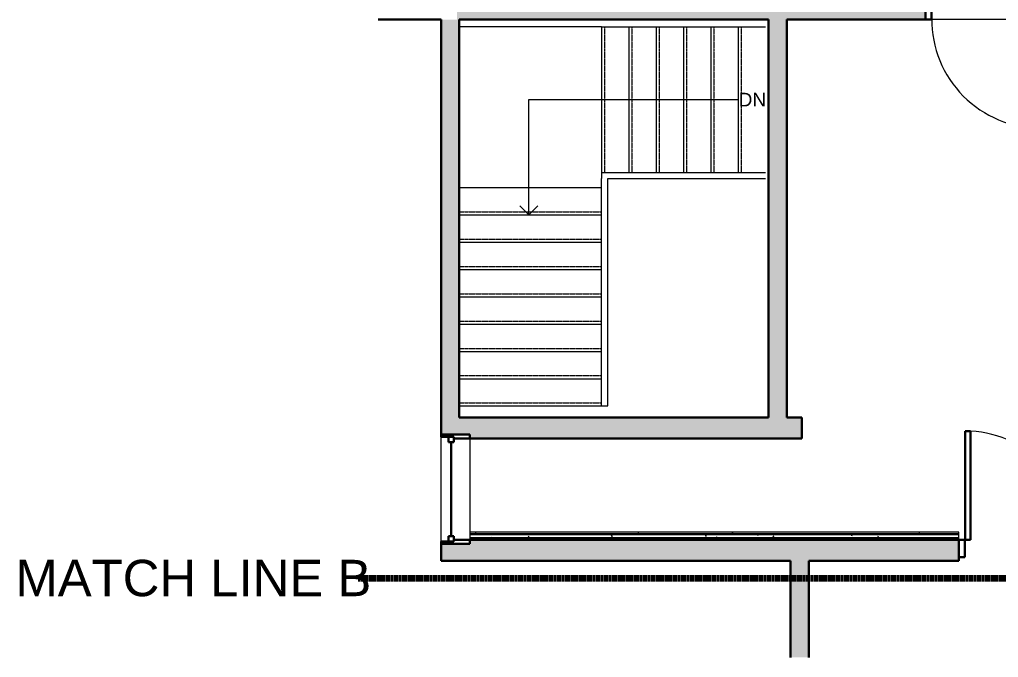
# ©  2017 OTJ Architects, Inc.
# Model space of a CAD drawing. Header units: inches. Extents: x -1159 to 2819, y -194 to 4438.
# Drawn here: x -1159.3 to -836.5, y -194.1 to 16.3 of the extents above; entities that cross this region are included whole.
import ezdxf

# ---------------------------------------------------------------- set-up
doc = ezdxf.new("R2010")
doc.units = ezdxf.units.IN
doc.header["$MEASUREMENT"] = 0
doc.linetypes.add('Dash', pattern=[0.25, 0.125, -0.125])
doc.linetypes.add('Overhead 1_16_', pattern=[0.101562, 0.0625, -0.039062])
for name, color, linetype, lineweight in [('A-ANNO-MATC', 214, 'Dash', 140), ('A-DOOR', 31, 'Continuous', 18), ('A-DOOR-FRAM', 31, 'Continuous', 30), ('A-GLAZ', 151, 'Continuous', 18), ('A-WALL', 113, 'Continuous', 18), ('A-WALL-PATT', 111, 'Continuous', 18), ('G-ANNO-TEXT', 231, 'Continuous', 9), ('I-WALL', 2, 'Continuous', 18), ('S-STRS', 31, 'Continuous', 18), ('S-STRS-ANNO', 31, 'Continuous', 9), ('S-STRS-IDEN', 31, 'Continuous', 9)]:
    doc.layers.add(name, color=color, linetype=linetype, lineweight=lineweight)
doc.styles.add('Swis721 Lt BT', font='swissl.ttf', dxfattribs={"height": 4.5})
doc.styles.add('Swis721 Lt BT_1', font='swissl.ttf', dxfattribs={"height": 12})
pattern_1 = [(0, (0, 0), (15.36, 3.84), [0.634, -10.886, 0.634, -10.886, -61.44]), (0, (0, 0), (15.36, 3.84), [-23.04, 0.634, -22.406, 0.634, -10.886, -26.88]), (0, (0, 0), (15.36, 3.84), [-57.6, 0.634, -7.046, 0.634, -18.566]), (120, (5.76, 1.92), (-11.005538, 11.38215), [0.634, -10.886, 0.634, -10.886, -61.44]), (120, (5.76, 1.92), (-11.005538, 11.38215), [-23.04, 0.634, -22.406, 0.634, -10.886, -26.88]), (120, (5.76, 1.92), (-11.005538, 11.38215), [-57.6, 0.634, -7.046, 0.634, -18.566]), (240, (7.68, 9.6), (-4.354462, -15.22215), [0.634, -10.886, 0.634, -10.886, -61.44]), (240, (7.68, 9.6), (-4.354462, -15.22215), [-23.04, 0.634, -22.406, 0.634, -10.886, -26.88]), (240, (7.68, 9.6), (-4.354462, -15.22215), [-57.6, 0.634, -7.046, 0.634, -18.566])]

# ---------------------------------------------------------------- blocks, each defined once
blk = doc.blocks.new('Double Hung - 36_ x 60_ 2-7095671-3RD FLOOR - POWER _ SIGNAL B')
at = {"layer": 'A-GLAZ', "color": 8, "lineweight": 30}
for p, q in [((-18, 4.75), (-17.25, 4.75)), ((-17.25, 0.5), (-17.25, 4.75)), ((17.25, 0.5), (17.25, 4.75)), ((18, 4.75), (17.25, 4.75)), ((-17.25, 2.25), (-17.25, 0.5)), ((-17.25, 2.25), (-15.5, 2.25)), ((-17.25, 0.5), (-15.5, 0.5)), ((-17.25, 0.5), (-16.75, 0.5)), ((-16.75, -4.75), (-16.75, 0.5)), ((-15.5, 2.25), (-15.5, 0.5)), ((-15.5, 1.375), (15.5, 1.375)), ((15.5, 2.25), (15.5, 0.5)), ((17.25, 2.25), (15.5, 2.25)), ((17.25, 0.5), (15.5, 0.5)), ((16.75, 0.5), (17.25, 0.5)), ((16.75, 0.5), (16.75, -4.75)), ((17.25, 2.25), (17.25, 0.5)), ((-16.75, -4.75), (-18, -4.75)), ((16.75, -4.75), (18, -4.75))]:
    blk.add_line(p, q, dxfattribs=at)
blk = doc.blocks.new('Single Flush - D13 3_ X 8_-8259286-3RD FLOOR - POWER _ SIGNAL B')
at = {"layer": 'A-DOOR', "lineweight": 30}
for p, q in [((16.15625, -10), (17.90625, -10)), ((16.15625, -45.8125), (16.15625, -10)), ((17.90625, -10), (17.90625, -45.8125)), ((17.90625, -45.8125), (16.15625, -45.8125))]:
    blk.add_line(p, q, dxfattribs=at)
at = {"layer": 'A-DOOR', "lineweight": 9}
blk.add_arc((17.90625, -10), 35.8125, 179.5, 270, dxfattribs=at)
at = {"layer": 'A-DOOR-FRAM'}
for p, q in [((-20, -4.25), (-20, -10)), ((-20, -4.25), (-18, -4.25)), ((-18, -4.25), (-18, -10)), ((18.000004, -4.25), (18.000004, -10)), ((18.000004, -4.25), (20.000004, -4.25)), ((20.000004, -4.25), (20.000004, -10)), ((-20, -10), (-18, -10)), ((18.000004, -10), (20.000004, -10))]:
    blk.add_line(p, q, dxfattribs=at)
blk = doc.blocks.new('Single Flush - D13 3_ X 8_-8259244-3RD FLOOR - POWER _ SIGNAL B')
at = {"layer": 'A-DOOR', "lineweight": 30}
for p, q in [((16.15625, -3.5), (17.90625, -3.5)), ((16.15625, -39.3125), (16.15625, -3.5)), ((17.90625, -3.5), (17.90625, -39.3125)), ((17.90625, -39.3125), (16.15625, -39.3125))]:
    blk.add_line(p, q, dxfattribs=at)
at = {"layer": 'A-DOOR', "lineweight": 9}
blk.add_arc((17.90625, -3.5), 35.8125, 179.5, 270, dxfattribs=at)
at = {"layer": 'A-DOOR-FRAM'}
for p, q in [((-20, 2.25), (-20, -3.5)), ((-20, 2.25), (-18, 2.25)), ((-18, 2.25), (-18, -3.5)), ((18.000004, 2.25), (18.000004, -3.5)), ((18.000004, 2.25), (20.000004, 2.25)), ((20.000004, 2.25), (20.000004, -3.5)), ((-20, -3.5), (-18, -3.5)), ((18.000004, -3.5), (20.000004, -3.5))]:
    blk.add_line(p, q, dxfattribs=at)

msp = doc.modelspace()

# ---------------------------------------------------------------- hatches: boundary and pattern name
at = {"layer": 'A-WALL-PATT', "lineweight": 9}
h = msp.add_hatch(color=7, dxfattribs=at)
h.paths.add_polyline_path([(-590.07, 16.25), (-590.07, 36.25), (-820.56, 36.25), (-820.56, 16.25), (-662.8, 16.25)], flags=0)
h.paths.add_polyline_path([(-861.01, 16.25), (-860.56, 16.25), (-860.56, 36.25), (-1015.06, 36.25), (-1015.06, 16.25), (-900.65, 16.25)], flags=0)
for points in [[(-1014.29, -114.93), (-1014.29, 16.25), (-1020.29, 16.25), (-1020.29, -114.93)], [(-906.29, -114.93), (-906.29, 16.25), (-912.29, 16.25), (-912.29, -114.93)], [(-901.29, -121.93), (-901.29, -114.93), (-1020.29, -114.93), (-1020.29, -120.61), (-1010.79, -120.61), (-1010.79, -121.93)], [(-905.06, -194.11), (-899.06, -194.11), (-899.06, -162.29), (-905.06, -162.29)]]:
    msp.add_hatch(color=7, dxfattribs=at).paths.add_polyline_path(points, flags=0)
h = msp.add_hatch(dxfattribs=at)
h.set_pattern_fill('FP_1', color=256, style=0, pattern_type=2)
h.set_pattern_definition(pattern_1)
h.paths.add_polyline_path([(-849.53, -153.29), (-849.53, -152.79), (-1010.79, -152.79), (-1010.79, -153.29), (-900.65, -153.29)], flags=0)
h = msp.add_hatch(dxfattribs=at)
h.set_pattern_fill('FP_1', color=256, style=0, pattern_type=2)
h.set_pattern_definition(pattern_1)
h.paths.add_polyline_path([(-849.53, -154.54), (-849.53, -153.54), (-1010.79, -153.54), (-1010.79, -154.54), (-900.65, -154.54)], flags=0)
h = msp.add_hatch(dxfattribs=at)
h.set_pattern_fill('FP_1', color=256, style=0, pattern_type=2)
h.set_pattern_definition(pattern_1)
h.paths.add_polyline_path([(-849.53, -155.29), (-849.53, -154.79), (-1010.79, -154.79), (-1010.79, -155.29), (-900.65, -155.29)], flags=0)
h = msp.add_hatch(color=7, dxfattribs=at)
h.paths.add_polyline_path([(-759.9, -162.29), (-759.9, -155.29), (-809.53, -155.29), (-809.53, -162.29)], flags=0)
h.paths.add_polyline_path([(-849.53, -162.29), (-849.53, -155.29), (-1010.79, -155.29), (-1010.79, -156.61), (-1020.29, -156.61), (-1020.29, -162.29), (-899.06, -162.29)], flags=0)

# ---------------------------------------------------------------- linework, layer by layer
at = {"layer": 'A-ANNO-MATC'}
msp.add_line((-1047.65, -167.98), (-664.65, -167.98), dxfattribs=at)
at = {"layer": 'A-WALL', "color": 8, "lineweight": 30}
for p, q in [((-860.56, 16.25), (-860.56, 36.25)), ((-1041.06, 16.25), (-1020.29, 16.25)), ((-1020.29, 16.25), (-1020.29, -120.61)), ((-1014.29, 16.25), (-912.29, 16.25)), ((-1014.29, -114.93), (-1014.29, 16.25)), ((-912.29, 16.25), (-912.29, -114.93)), ((-906.29, 16.25), (-860.56, 16.25)), ((-906.29, -114.93), (-906.29, 16.25)), ((-912.29, -114.93), (-1014.29, -114.93)), ((-901.29, -114.93), (-906.29, -114.93)), ((-901.29, -121.93), (-901.29, -114.93)), ((-1020.29, -120.61), (-1010.79, -120.61)), ((-1010.79, -120.61), (-1010.79, -121.93)), ((-1010.79, -121.93), (-901.29, -121.93)), ((-1010.79, -156.61), (-1020.29, -156.61)), ((-1020.29, -156.61), (-1020.29, -162.29)), ((-1010.79, -155.29), (-1010.79, -156.61)), ((-849.53, -155.29), (-1010.79, -155.29)), ((-849.53, -162.29), (-849.53, -155.29)), ((-1020.29, -162.29), (-905.06, -162.29)), ((-905.06, -162.29), (-905.06, -194.11)), ((-899.06, -162.29), (-849.53, -162.29)), ((-899.06, -194.11), (-899.06, -162.29))]:
    msp.add_line(p, q, dxfattribs=at)
at = {"layer": 'A-WALL', "lineweight": 9}
for p, q in [((-820.56, 16.25), (-860.56, 16.25)), ((-1020.29, -156.61), (-1020.29, -120.61)), ((-1010.79, -121.93), (-1010.79, -152.79))]:
    msp.add_line(p, q, dxfattribs=at)
at = {"layer": 'A-WALL'}
for p, q in [((-1010.79, -153.29), (-849.53, -153.29)), ((-1010.79, -153.54), (-849.53, -153.54)), ((-1010.79, -154.54), (-849.53, -154.54)), ((-1010.79, -154.79), (-849.53, -154.79))]:
    msp.add_line(p, q, dxfattribs=at)
at = {"layer": 'I-WALL'}
for p, q in [((-849.53, -152.79), (-1010.79, -152.79)), ((-1010.79, -152.79), (-1010.79, -155.29)), ((-849.53, -155.29), (-849.53, -152.79))]:
    msp.add_line(p, q, dxfattribs=at)
at = {"layer": 'S-STRS', "lineweight": 9}
for p, q in [((-967.34, 13.87), (-1014.29, 13.87)), ((-967.34, 13.87), (-967.34, -34.13)), ((-967.34, 13.87), (-958.34, 13.87)), ((-958.34, 13.87), (-949.34, 13.87)), ((-958.34, 13.87), (-958.34, -34.13)), ((-949.34, 13.87), (-940.34, 13.87)), ((-949.34, 13.87), (-949.34, -34.13)), ((-940.34, 13.87), (-931.34, 13.87)), ((-940.34, 13.87), (-940.34, -34.13)), ((-931.34, 13.87), (-922.34, 13.87)), ((-931.34, 13.87), (-931.34, -34.13)), ((-922.34, 13.87), (-913.34, 13.87)), ((-922.34, 13.87), (-922.34, -34.13)), ((-967.34, -34.13), (-967.34, -36.13)), ((-967.34, -34.13), (-958.34, -34.13)), ((-958.34, -34.13), (-949.34, -34.13)), ((-949.34, -34.13), (-940.34, -34.13)), ((-940.34, -34.13), (-931.34, -34.13)), ((-931.34, -34.13), (-922.34, -34.13)), ((-922.34, -34.13), (-913.34, -34.13)), ((-967.34, -47.15), (-967.34, -36.13)), ((-965.34, -36.13), (-913.34, -36.13)), ((-965.34, -47.15), (-965.34, -36.13)), ((-1014.29, -39.18), (-967.34, -39.18)), ((-967.34, -44.12), (-967.34, -39.18)), ((-1014.29, -48.18), (-967.34, -48.18)), ((-967.34, -48.18), (-967.34, -47.15)), ((-967.34, -57.18), (-967.34, -48.18)), ((-965.34, -111.18), (-965.34, -47.15)), ((-1014.29, -57.18), (-967.34, -57.18)), ((-967.34, -66.18), (-967.34, -57.18)), ((-1014.29, -66.18), (-967.34, -66.18)), ((-967.34, -75.18), (-967.34, -66.18)), ((-1014.29, -75.18), (-967.34, -75.18)), ((-967.34, -84.18), (-967.34, -75.18)), ((-1014.29, -84.18), (-967.34, -84.18)), ((-967.34, -93.18), (-967.34, -84.18)), ((-1014.29, -93.18), (-967.34, -93.18)), ((-967.34, -102.18), (-967.34, -93.18)), ((-1014.29, -102.18), (-967.34, -102.18)), ((-967.34, -111.18), (-967.34, -102.18)), ((-1014.29, -111.18), (-967.34, -111.18)), ((-967.34, -111.18), (-965.34, -111.18))]:
    msp.add_line(p, q, dxfattribs=at)
at = {"layer": 'S-STRS', "linetype": 'Overhead 1_16_', "lineweight": 9}
for p, q in [((-966.34, 13.87), (-966.34, -34.13)), ((-957.34, 13.87), (-957.34, -34.13)), ((-948.34, 13.87), (-948.34, -34.13)), ((-939.34, 13.87), (-939.34, -34.13)), ((-930.34, 13.87), (-930.34, -34.13)), ((-921.34, 13.87), (-921.34, -34.13)), ((-1014.29, -47.18), (-967.34, -47.18)), ((-1014.29, -56.18), (-967.34, -56.18)), ((-1014.29, -65.18), (-967.34, -65.18)), ((-1014.29, -74.18), (-967.34, -74.18)), ((-1014.29, -83.18), (-967.34, -83.18)), ((-1014.29, -92.18), (-967.34, -92.18)), ((-1014.29, -101.18), (-967.34, -101.18)), ((-1014.29, -110.18), (-967.34, -110.18))]:
    msp.add_line(p, q, dxfattribs=at)
at = {"layer": 'S-STRS-ANNO'}
for p, q in [((-991.34, -10.13), (-967.34, -10.13)), ((-991.34, -39.18), (-991.34, -10.13)), ((-967.34, -10.13), (-958.34, -10.13)), ((-958.34, -10.13), (-949.34, -10.13)), ((-949.34, -10.13), (-940.34, -10.13)), ((-940.34, -10.13), (-931.34, -10.13)), ((-931.34, -10.13), (-922.34, -10.13)), ((-991.34, -48.18), (-991.34, -39.18)), ((-991.34, -48.18), (-994.34, -45.18)), ((-991.34, -48.18), (-988.34, -45.18))]:
    msp.add_line(p, q, dxfattribs=at)

# ---------------------------------------------------------------- block references
at = {"layer": 'A-DOOR'}
msp.add_blockref('Single Flush - D13 3_ X 8_-8259286-3RD FLOOR - POWER _ SIGNAL B', (-840.56, 26.25), dxfattribs=at)
at = {"layer": 'A-DOOR', "rotation": 180}
msp.add_blockref('Single Flush - D13 3_ X 8_-8259244-3RD FLOOR - POWER _ SIGNAL B', (-829.53, -158.79), dxfattribs=at)
at = {"layer": 'A-GLAZ', "rotation": 90}
msp.add_blockref('Double Hung - 36_ x 60_ 2-7095671-3RD FLOOR - POWER _ SIGNAL B', (-1015.54, -138.61), dxfattribs=at)

# ---------------------------------------------------------------- texts
at = {"layer": 'G-ANNO-TEXT', "color": 7, "insert": (-1160.65, -161.92), "char_height": 12, "width": 132.8655, "attachment_point": 1, "style": 'Swis721 Lt BT_1'}
msp.add_mtext('MATCH LINE B', dxfattribs=at)
at = {"layer": 'S-STRS-IDEN', "insert": (-922.16, -7.89), "char_height": 4.5, "width": 10.5833, "attachment_point": 1, "line_spacing_factor": 1.005062, "style": 'Swis721 Lt BT'}
msp.add_mtext('DN', dxfattribs=at)

doc.saveas('drawing.dxf')
